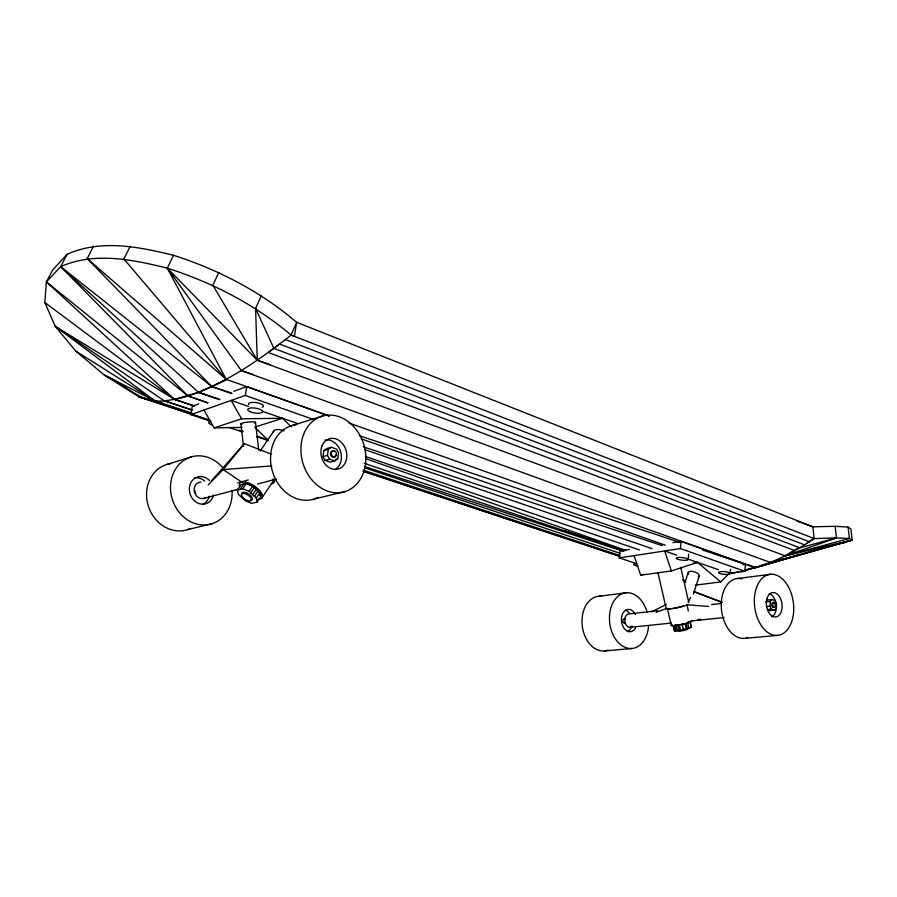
<?xml version="1.0" encoding="UTF-8"?>
<svg xmlns="http://www.w3.org/2000/svg" width="897" height="897" viewBox="0 0 897 897"><rect width="100%" height="100%" fill="white"/><g stroke="black" fill="none" stroke-linecap="round" stroke-linejoin="round"><path stroke-width="1.35" d="M259.827 495.671L259.906 494.213L262.406 495.379M774.582 610.173L771.442 609.119L770.018 606.193L770.321 601.405L772.048 599.555L775.176 600.62L776.589 603.535L776.297 608.312L774.582 610.173L769.772 610.678L767.686 609.982M695.343 585.147L720.762 581.906L729.115 573.407L744.947 571.322L745.418 564.336L681.025 541.351L672.873 542.618M730.203 573.519A5.853 1.379 4.4 0 0 721.861 571.568A5.853 1.379 4.4 0 0 721.087 573.901A5.853 1.379 4.4 0 0 730.203 573.519L730.494 569.337M210.033 420.525L138.788 396.721L104.478 375.159L75.808 351.142L55.21 326.295L44.85 302.513L46.409 281.916L52.755 269.829L67.118 254.322C101.047 238.961 138.9 246.877 173.547 255.297C218.386 269.705 260.724 291.603 296.615 322.303L812.861 526.808L835.174 526.315L848.08 527.077L850.894 528.938L852.15 540.095L740.731 571.568M744.947 571.322L680.442 548.572L681.025 541.351M634.964 563.148L619.233 557.867L619.872 550.926L629.38 549.435M688.156 559.537A5.965 1.323 6.1 0 0 679.511 557.407A5.965 1.323 6.1 0 0 679.007 559.661A5.965 1.323 6.1 0 0 688.156 559.537L688.717 554.144M337.721 458.816L338.573 452.862L336.453 449.027L331.341 447.267L326.867 448.534L323.862 450.63L322.976 456.595L325.118 460.43L330.231 462.146L334.727 460.935L337.721 458.816L335.467 459.421M334.727 460.935L329.591 459.208L327.461 455.351L328.336 449.375L331.341 447.267M198.764 403.885L192.283 406.229L190.826 414.649L245.33 395.442L246.776 386.607L329.098 415.984M693.426 594.038L699.234 575.975M684.815 582.927L688.167 572.622M191.846 413.091L154.62 400.712L104.478 375.159C124.257 383.333 140.818 404.255 164.084 400.735C175.924 399.77 187.395 396.496 198.495 392.359C232.401 378.769 262.586 357.578 291.099 335.063L296.615 322.303L294.418 336.476L291.099 335.063C254.883 304.464 212.331 282.6 167.313 268.125C132.621 259.67 94.779 251.541 60.682 266.633L46.409 281.916L174.556 399.389L194.447 406.094M291.099 335.063L814.162 538.581L836.464 537.931L849.369 538.469L852.15 540.095L785.144 555.826L257.248 360.224L255.589 308.433L261.363 295.573M218.868 272.374L212.858 285.246L257.248 360.224L270.445 364.832M173.547 255.297L167.313 268.125L226.19 379.353L329.165 415.973M688.145 602.358L690.567 597.469M130.267 246.249L123.887 258.953L226.19 379.353L87.177 258.56L93.636 246.025M67.118 254.322L60.682 266.633L187.955 395.958L207.734 402.932M687.954 604.634A11.683 1.312 -12.4 0 1 675.463 608.076A11.683 1.312 -12.4 0 1 666.269 608.839L666.471 608.446M257.114 502.04L260.78 496.557L259.973 492.531L252.819 485.871L246.496 483.259L241.069 484.728L237.357 490.188L238.243 494.213L245.386 500.806L251.653 503.408L257.114 502.04L256.295 498.026L249.119 491.354L242.773 488.742L237.357 490.188M261.588 498.396L272.453 482.126A13.186 5.887 33.3 0 0 273.293 479.065M254.378 496.467L258.056 490.973L252.158 485.95L247.527 484.032L249.725 484.907M256.295 498.026L259.973 492.531M250.655 493.014L254.356 487.52M252.707 494.696L256.396 489.201M249.119 491.354L252.819 485.871M245.419 483.842L242.695 484.492L243.849 483.875L240.06 489.459M242.773 488.742L246.496 483.259M260.119 451.101L273.989 430.784M271.242 454.117L244.354 443.69L223.151 469.58L208.205 484.985M211.883 480.366L244.354 443.69M797.052 521.146L812.861 526.808L814.162 538.581C793.139 552.933 769.951 564.662 745.015 570.313M848.08 527.077L849.369 538.469L785.144 555.826L799.07 547.551M807.199 542.719L814.162 538.581M651.446 611.889L666.449 604.387M209.741 387.706L226.078 379.801L198.495 392.359L179.781 397.808M688.728 622.025L687.584 622.496L688.918 628.281M688.761 622.137L687.607 622.608L690.219 621.655L691.52 627.317L686.295 629.257L674.578 631.118L673.165 625.938M656.189 612.303L666.695 608.446M233.803 391.271L246.776 386.607M785.144 555.826L836.464 537.931L835.174 526.315M203.933 410.03L214.148 427.88L241.562 418.798L282.499 418.282L291.312 426.849M237.615 482.9L248.267 479.929M634.078 555.613L640.671 575.201L671.348 570.952L697.507 562.397L718.575 569.741M640.671 575.201L643.284 574.36M254.625 427.219L282.499 418.282M167.347 464.332L191.476 456.82M292.097 425.537L322.606 416.051M702.385 549.962L755.554 567.666L783.316 559.436M785.963 558.663L799.182 554.738M746.472 569.662L754.523 567.341M759.882 565.805L766.587 563.877M769.267 563.103L773.292 561.937M778.652 560.401L782.666 559.246M348.967 423.025L755.554 567.666L852.15 540.095L770.388 562.419L241.338 370.551L167.313 268.125L257.248 360.224M323.862 450.63L328.336 449.375M322.976 456.595L327.461 455.351M325.118 460.43L329.591 459.208M836.464 537.931L799.855 547.82L273.865 348.384L255.589 308.433M204.011 498.373L238.77 489.067M257.495 484.055L276.209 479.043M162.649 403.213L154.62 400.712L55.21 326.295L174.556 399.389L187.955 395.958L207.812 402.731M187.484 529.667L212.006 523.736M314.242 499.012L345.233 491.522M680.453 624.592L684.994 623.572L686.295 629.257M836.082 544.434L845.165 542.607M729.721 573.497L738.433 571.972M680.442 548.572L619.233 557.867M693.504 562.968L697.507 562.397L720.762 581.906M742.694 564.706L745.418 564.336M674.88 625.131L678.009 624.805L679.343 630.602M677.594 630.826L676.271 625.03L678.042 624.929M599.174 596.247L626.566 592.738M738.052 578.464L771.005 574.237M657.736 610.678L628.741 613.974A6.728 4.676 83.1 0 0 625.052 622.72A6.728 4.676 83.1 0 0 632.295 626.274M711.568 604.567L721.233 603.468M767.238 600.093L772.048 599.555M765.522 601.943L770.321 601.405M766.419 606.585L770.018 606.193M773.169 607.258L774.133 607.146M767.832 609.5L771.442 609.119M697.944 619.76L700.714 619.457L697.922 619.479M630.053 627.351L671.539 623.023M690.903 621.004L724.092 617.54M676.293 625.153L679.321 624.839L680.632 630.524M604.41 650.975L632.004 648.486M777.564 635.401A30.767 19.442 82.4 0 1 755.476 591.056A30.767 19.442 82.4 0 1 789.046 588.062A30.767 19.442 82.4 0 1 777.564 635.401L744.342 638.384A30.139 19.476 82.5 0 1 721.278 606.843A30.139 19.476 82.5 0 1 741.897 578.845M271.813 465.924L223.151 469.58L241.708 482.07M214.148 427.88L242.067 427.432M708.742 606.462L686.934 604.791L688.369 611.036M207.902 419.628L138.788 396.721L154.62 400.712L75.808 351.142M44.85 302.513L174.556 399.389L178.537 400.567M138.788 396.721L174.881 407.944M206.489 394.949L198.495 392.359L60.682 266.633L211.894 386.618L231.729 393.548M55.21 326.295L164.084 400.735L191.992 409.884M364.754 466.541L622.574 551.072M219.765 399.389L198.495 392.359L219.653 399.647M363.296 446.829L662.322 545.656M363.408 471.16L619.917 556.185M239.252 430.224L243.244 431.547M257.876 436.402L267.216 439.496M362.949 471.25L619.659 556.42M231.83 393.256L211.894 386.618L87.177 258.56M359.439 435.751L679.791 542.427M174.556 399.389L194.481 406.016M363.307 470.151L619.849 555.512M164.084 400.735L191.947 410.064M364.429 467.752L620.5 553.415M190.826 414.649L209.203 420.805M228.903 427.409L242.033 431.805M256.475 436.648L268.293 440.606M364.171 463.3L624.065 550.893M590.921 539.568L624.065 550.78L564.448 530.643M365.382 456.472L639.483 549.962M241.338 370.551L253.268 374.632M365.079 449.767L651.962 548.639M676.652 555.131L664.666 550.96L671.348 570.952M687.08 558.764L697.507 562.397M248.278 406.375L231.179 400.432L241.562 418.798M262.765 411.42L297.927 423.653M361.289 438.868L665.372 545.219M245.33 395.442L313.434 419.448M365.987 458.737L625.781 550.366M794.764 550.601L268.181 352.443L279.528 344.022L804.486 544.827M693.998 591.74L722.119 602.425M747.717 564.662L755.554 567.666M285.291 339.559L809.307 541.721M693.594 591.358L721.962 602.291M46.409 281.916L187.955 395.958M682.628 579.754L685.79 582.355M255.623 428.172L267.553 439.586M691.082 626.667L691.52 627.317M258.056 490.973L259.311 492.61A10.316 4.496 33.2 0 0 252.158 485.95M680.756 567.566L688.739 602.369M690.309 623.28L690.825 625.534M686.048 623.123L687.349 628.808M682.09 624.032L683.424 629.829M674.914 625.243L676.215 630.916M674.768 628.595L675.284 630.86M673.838 626.162L674.88 630.681M673.277 625.467L674.578 631.118M671.281 625.545L667.39 608.592A10.54 1.189 -12.4 0 0 670.855 608.671M657.972 572.723L666.269 608.839M255.533 422.397L258.717 450.115M240.934 423.81L243.468 446.022M637.879 566.13A5.786 1.245 6.5 0 1 633.753 564.617A5.786 1.245 6.5 0 1 636.668 563.686M688.649 574.091A5.786 2.534 18 0 1 690.544 571.311A5.786 2.534 18 0 1 697.664 573.463A5.786 2.534 18 0 1 698.214 576.984M608.144 650.101A27.493 19.431 83.2 0 1 582.276 625.938A27.493 19.431 83.2 0 1 601.719 596.337M648.531 626.364A28.02 19.465 83.1 0 1 620.186 644.304A28.02 19.465 83.1 0 1 615.667 598.602A28.02 19.465 83.1 0 1 647.118 612.102M635.524 628.035A11.201 7.781 83.1 0 1 623.998 628.18A11.201 7.781 83.1 0 1 623.886 611.754A11.201 7.781 83.1 0 1 635.435 614.535M625.456 610.229A11.168 7.781 83.1 0 1 629.201 612.864M631.735 626.14A11.168 7.781 83.1 0 1 627.541 631.667M625.456 622.955A2.231 1.559 83.1 0 1 623.337 622.451A2.231 1.559 83.1 0 1 623.325 619.457A2.231 1.559 83.1 0 1 625.433 619.435M774.313 606.921A2.456 1.559 82.4 0 1 772.194 606.35A2.456 1.559 82.4 0 1 772.115 603.064A2.456 1.559 82.4 0 1 774.223 603.064M774.526 603.546A2.456 1.559 82.4 0 1 774.75 604.13M774.795 605.991A2.456 1.559 82.4 0 1 774.593 606.518M769.256 593.5A12.266 7.781 82.4 0 1 775.636 601.741M776.32 608.02A12.266 7.781 82.4 0 1 771.779 617.013M748.076 637.475A30.139 19.476 82.5 0 1 745.609 638.216M683.436 606.036A10.54 1.189 -12.4 0 1 673.109 608.357M691.262 620.713A10.54 1.301 -12.3 0 1 680.946 624.704A10.54 1.301 -12.3 0 1 672.324 624.648M686.967 628.27A4.676 0.594 -12.3 0 1 685.42 628.842M684.344 629.145A4.676 0.594 -12.3 0 1 681.978 629.672M686.878 628.864A4.676 0.594 -12.3 0 1 684.03 630.423A4.676 0.594 -12.3 0 1 678.625 630.871M335.59 454.97A3.151 2.545 73.6 0 1 332.372 456.999A3.151 2.545 73.6 0 1 330.589 452.727A3.151 2.545 73.6 0 1 334.121 451.449M325.118 440.057A15.686 12.715 73.6 0 1 340.187 450.372A15.686 12.715 73.6 0 1 336.039 468.873M318.043 497.443A38.38 31.53 73.4 0 1 272.486 471.553A38.38 31.53 73.4 0 1 296.145 424.741M241.809 424.236A7.344 1.02 -5.9 0 1 243.715 422.756A7.344 1.02 -5.9 0 1 253.122 421.837A7.344 1.02 -5.9 0 1 254.423 423.014M239.488 485.927A13.287 5.786 33.2 0 1 247.404 482.53A13.287 5.786 33.2 0 1 261.184 492.543A13.287 5.786 33.2 0 1 257.944 499.326M274.549 479.581A14.632 6.537 33.3 0 1 271.914 483.831M189.917 528.759A34.198 30.005 71.6 0 1 148.039 505.056A34.198 30.005 71.6 0 1 171.192 463.536M232.009 490.536A35.005 30.341 72.1 0 1 194.884 523.523A35.005 30.341 72.1 0 1 174.265 471.351A35.005 30.341 72.1 0 1 223.185 468.212M212.163 425.021A7.299 2.097 9.8 0 1 210.829 421.455M273.092 432.309A14.397 6.761 33.6 0 1 284.114 430.908M194.436 477.922A13.948 12.11 72 0 1 204.617 481.05M209.281 496.265A13.948 12.11 72 0 1 202.576 504.473M213.564 495.122A14.004 12.132 72.1 0 1 196.701 502.488A14.004 12.132 72.1 0 1 191.263 482.003A14.004 12.132 72.1 0 1 209.719 480.657M195.905 493.451A2.792 2.422 72 0 1 195.468 492.879M195.053 491.5A2.792 2.422 72 0 1 195.086 490.782M242.145 494A5.909 2.556 33.2 0 1 245.666 492.531A5.909 2.556 33.2 0 1 251.788 496.972A5.909 2.556 33.2 0 1 250.375 499.977M205.727 497.555A8.398 7.277 72.1 0 1 194.548 492.453A8.398 7.277 72.1 0 1 200.973 482.048M263.056 406.812A7.524 2.489 8.6 0 1 262.227 407.294M248.693 404.67A7.524 2.489 8.6 0 1 255.32 402.495A7.524 2.489 8.6 0 1 263.404 406.218M772.799 603.625A2.467 1.559 82.4 0 0 774.537 607.202A2.467 1.559 82.4 0 0 775.49 603.446A2.467 1.559 82.4 0 0 772.799 603.625M766.834 599.174A12.311 7.781 82.4 0 0 775.591 617.001A12.311 7.781 82.4 0 0 780.289 598.142A12.311 7.781 82.4 0 0 766.834 599.174M249.646 411.51A7.535 2.467 8.6 0 0 262.272 412.284A7.535 2.467 8.6 0 0 253.593 407.933A7.535 2.467 8.6 0 0 249.646 411.51M331.565 452.245A3.151 2.545 73.7 0 0 334.177 456.965A3.151 2.545 73.7 0 0 336.05 452.357A3.151 2.545 73.7 0 0 331.565 452.245M322.001 445.899A15.765 12.726 73.7 0 0 335.153 469.411A15.765 12.726 73.7 0 0 344.392 446.302A15.765 12.726 73.7 0 0 322.001 445.899M303.635 434.35A39.401 31.832 73.7 0 0 336.992 492.801A39.401 31.832 73.7 0 0 359.574 434.675A39.401 31.832 73.7 0 0 303.635 434.35M242.425 496.983A5.909 2.545 33.2 0 0 251.25 500.661A5.909 2.545 33.2 0 0 245.823 493.955A5.909 2.545 33.2 0 0 242.425 496.983"/></g></svg>
